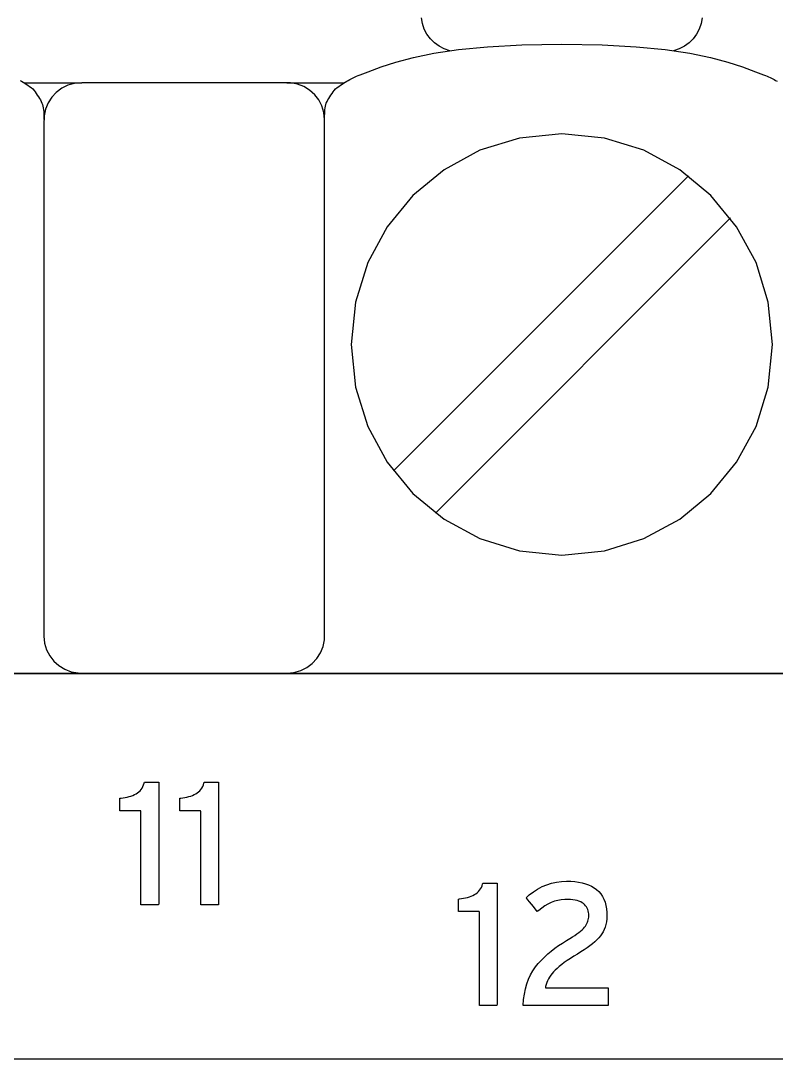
# Model space of a CAD drawing. Extents: x 1 to 47.7, y 0.2 to 35.
# Drawn here: x 29.741 to 30.341, y 10.665 to 11.489 of the extents above; entities that cross this region are included whole.
import ezdxf

# ---------------------------------------------------------------- set-up
doc = ezdxf.new("R2010")
doc.units = 0
doc.header["$MEASUREMENT"] = 0
for name, color, linetype in [('5_1___24__TARGET_LEDS___12', 7, 'CONTINUOUS'), ('6_1__EMPTY_IO_BOARD_POSITI', 7, 'CONTINUOUS'), ('6_2___8__INDEPENDENT_INPUT', 7, 'CONTINUOUS'), ('6_3___8__OPTOISO_INDEPENDE', 7, 'CONTINUOUS'), ('6_4___24__OPTOISO_INDEPEND', 7, 'CONTINUOUS'), ('6_5___8__INDEPENDENT_INPUT', 7, 'CONTINUOUS'), ('6_6___8__INDEPENDENT_INPUT', 7, 'CONTINUOUS'), ('6_7___8__OPTOISO_INDEPENDE', 7, 'CONTINUOUS'), ('6_8___8__OPTOISO_INDEPENDE', 7, 'CONTINUOUS'), ('8_0_____DWG', 7, 'CONTINUOUS')]:
    doc.layers.add(name, color=color, linetype=linetype)

msp = doc.modelspace()

# ---------------------------------------------------------------- linework, layer by layer
at = {"layer": '5_1___24__TARGET_LEDS___12'}
for points in [[(30.08194, 11.46545), (30.07751, 11.46695), (30.07342, 11.46907), (30.06973, 11.47175), (30.06652, 11.47495), (30.06384, 11.47859), (30.06175, 11.48262), (30.06032, 11.48699), (30.0596, 11.49163)], [(30.2823, 11.49161), (30.28157, 11.48695), (30.28012, 11.48257), (30.27801, 11.47853), (30.2753, 11.47488), (30.27205, 11.4717), (30.26833, 11.46902), (30.2642, 11.46692), (30.25972, 11.46545)], [(29.98253, 11.41079), (29.98253, 11.41229), (29.98256, 11.41385), (29.9826, 11.41546), (29.98269, 11.41706), (29.98281, 11.41862), (29.98298, 11.4201), (29.9832, 11.42147), (29.9835, 11.4227), (29.98392, 11.42384), (29.98451, 11.42508), (29.9852, 11.42634), (29.98596, 11.4276), (29.98677, 11.42887), (29.9876, 11.43014), (29.98844, 11.43141), (29.98927, 11.43267), (29.99007, 11.43392), (29.99129, 11.43508), (29.9926, 11.43614), (29.99388, 11.43713), (29.99514, 11.43806), (29.99639, 11.43893), (29.99762, 11.43974), (29.99885, 11.44049), (30.00008, 11.4412), (30.00132, 11.44187), (30.00248, 11.44248), (30.00358, 11.44305), (30.00463, 11.44357), (30.0057, 11.44408), (30.00681, 11.44459), (30.008, 11.44512), (30.00933, 11.44568), (30.01083, 11.4463), (30.01715, 11.44878), (30.02743, 11.45259), (30.03922, 11.45641), (30.05304, 11.46008), (30.06941, 11.46343), (30.08887, 11.46632), (30.11194, 11.46858), (30.13914, 11.47005), (30.17101, 11.47057), (30.20286, 11.47005), (30.23006, 11.46858), (30.25313, 11.46632), (30.27259, 11.46343), (30.28896, 11.46008), (30.30278, 11.45641), (30.31457, 11.45259), (30.32485, 11.44878), (30.33117, 11.4463), (30.33266, 11.44568), (30.33399, 11.44512), (30.33519, 11.44459), (30.3363, 11.44408), (30.33736, 11.44357), (30.33842, 11.44305), (30.33951, 11.44248), (30.34068, 11.44187), (30.34192, 11.4412)], [(29.74068, 11.44187), (29.74191, 11.4412), (29.74315, 11.44049), (29.74438, 11.43974), (29.74561, 11.43893), (29.74685, 11.43806), (29.74811, 11.43713), (29.74939, 11.43614), (29.7507, 11.43508), (29.75193, 11.43392), (29.75272, 11.43267), (29.75355, 11.43141), (29.75439, 11.43014), (29.75523, 11.42887), (29.75603, 11.4276), (29.75679, 11.42634), (29.75748, 11.42508), (29.75808, 11.42384), (29.7585, 11.4227), (29.75881, 11.42147), (29.75906, 11.4201), (29.75927, 11.41862), (29.75943, 11.41706), (29.75955, 11.41546), (29.75962, 11.41385), (29.75967, 11.41229), (29.75968, 11.41079)], [(29.74414, 11.44003), (29.78968, 11.44003)], [(29.95254, 11.44003), (29.99809, 11.44003)], [(30.03723, 11.13184), (30.2715, 11.36611)], [(30.07065, 11.09842), (30.30492, 11.33269)], [(28.9885, 10.9711), (29.2798, 10.9711), (29.57111, 10.9711), (29.85886, 10.9711), (30.00028, 10.9711), (30.13948, 10.9711), (30.276, 10.9711), (30.40941, 10.9711), (30.53925, 10.9711), (30.66509, 10.9711), (30.78646, 10.9711), (30.90295, 10.9711), (31.01408, 10.9711), (31.11943, 10.9711), (31.21854, 10.9711), (31.31096, 10.9711), (31.39627, 10.9711), (31.4361, 10.9711), (31.47399, 10.9711), (31.50988, 10.9711), (31.54371, 10.9711), (31.57542, 10.9711), (31.60496, 10.9711)]]:
    msp.add_lwpolyline(points, dxfattribs=at)
for points in [[(29.98253, 11.41079), (29.98199, 11.41635), (29.98043, 11.42156), (29.97796, 11.42631), (29.97468, 11.43052), (29.97068, 11.43408), (29.96608, 11.43689), (29.96096, 11.43886), (29.95543, 11.4399), (29.95091, 11.44003), (29.93911, 11.44003), (29.91856, 11.44003), (29.89244, 11.44003), (29.86393, 11.44003), (29.83622, 11.44003), (29.81249, 11.44003), (29.79591, 11.44003), (29.78968, 11.44003), (29.78398, 11.4395), (29.77865, 11.43799), (29.77377, 11.43558), (29.76945, 11.43238), (29.7658, 11.42849), (29.76291, 11.424), (29.76088, 11.419), (29.75982, 11.41361), (29.75968, 11.40669), (29.75968, 11.37697), (29.75968, 11.32519), (29.75968, 11.25939), (29.75968, 11.18757), (29.75968, 11.11776), (29.75968, 11.05797), (29.75968, 11.01622), (29.75968, 11.00052), (29.76022, 10.99496), (29.76178, 10.98975), (29.76425, 10.985), (29.76753, 10.98079), (29.77153, 10.97723), (29.77614, 10.97442), (29.78126, 10.97245), (29.78679, 10.97141), (29.79131, 10.97128), (29.80311, 10.97128), (29.82366, 10.97128), (29.84978, 10.97128), (29.87829, 10.97128), (29.906, 10.97128), (29.92973, 10.97128), (29.94631, 10.97128), (29.95254, 10.97128), (29.95824, 10.97181), (29.96357, 10.97332), (29.96845, 10.97573), (29.97276, 10.97893), (29.97642, 10.98282), (29.9793, 10.98731), (29.98133, 10.99231), (29.98239, 10.9977), (29.98253, 11.00461), (29.98253, 11.03434), (29.98253, 11.08611), (29.98253, 11.15192), (29.98253, 11.22373), (29.98253, 11.29354), (29.98253, 11.35333), (29.98253, 11.39509)], [(30.00365, 11.23208), (30.00705, 11.19839), (30.0168, 11.16703), (30.03223, 11.13865), (30.05267, 11.11392), (30.07745, 11.09353), (30.10589, 11.07813), (30.13732, 11.0684), (30.17107, 11.065), (30.20477, 11.0684), (30.23616, 11.07813), (30.26457, 11.09353), (30.28933, 11.11392), (30.30976, 11.13865), (30.32519, 11.16703), (30.33494, 11.19839), (30.33834, 11.23208), (30.33494, 11.26578), (30.32519, 11.2972), (30.30976, 11.32564), (30.28933, 11.35043), (30.26457, 11.37089), (30.23616, 11.38635), (30.20477, 11.39612), (30.17107, 11.39953), (30.13732, 11.39612), (30.10589, 11.38635), (30.07745, 11.37089), (30.05267, 11.35043), (30.03223, 11.32564), (30.0168, 11.2972), (30.00705, 11.26578)]]:
    msp.add_lwpolyline(points, close=True, dxfattribs=at)
at = {"layer": '6_1__EMPTY_IO_BOARD_POSITI'}
msp.add_lwpolyline([(31.59913, 10.97103), (31.55649, 10.97103), (31.50964, 10.97103), (31.45875, 10.97103), (31.40397, 10.97103), (31.34545, 10.97103), (31.28335, 10.97103), (31.21782, 10.97103), (31.149, 10.97103), (31.07706, 10.97103), (31.00215, 10.97103), (30.92441, 10.97103), (30.84401, 10.97103), (30.7611, 10.97103), (30.67582, 10.97103), (30.58834, 10.97103), (30.4988, 10.97103), (30.40736, 10.97103), (30.21939, 10.97103), (30.02564, 10.97103), (29.82735, 10.97103), (29.62573, 10.97103), (29.21743, 10.97103), (28.81052, 10.97103)], dxfattribs=at)
at = {"layer": '6_2___8__INDEPENDENT_INPUT'}
for points in [[(30.08194, 11.46545), (30.07751, 11.46695), (30.07342, 11.46907), (30.06973, 11.47175), (30.06652, 11.47495), (30.06384, 11.47859), (30.06175, 11.48262), (30.06032, 11.48699), (30.0596, 11.49163)], [(30.2823, 11.49161), (30.28157, 11.48695), (30.28012, 11.48257), (30.27801, 11.47853), (30.2753, 11.47488), (30.27205, 11.4717), (30.26833, 11.46902), (30.2642, 11.46692), (30.25972, 11.46545)], [(29.98253, 11.41079), (29.98253, 11.41229), (29.98256, 11.41385), (29.9826, 11.41546), (29.98269, 11.41706), (29.98281, 11.41862), (29.98298, 11.4201), (29.9832, 11.42147), (29.9835, 11.4227), (29.98392, 11.42384), (29.98451, 11.42508), (29.9852, 11.42634), (29.98596, 11.4276), (29.98677, 11.42887), (29.9876, 11.43014), (29.98844, 11.43141), (29.98927, 11.43267), (29.99007, 11.43392), (29.99129, 11.43508), (29.9926, 11.43614), (29.99388, 11.43713), (29.99514, 11.43806), (29.99639, 11.43893), (29.99762, 11.43974), (29.99885, 11.44049), (30.00008, 11.4412), (30.00132, 11.44187), (30.00248, 11.44248), (30.00358, 11.44305), (30.00463, 11.44357), (30.0057, 11.44408), (30.00681, 11.44459), (30.008, 11.44512), (30.00933, 11.44568), (30.01083, 11.4463), (30.01715, 11.44878), (30.02743, 11.45259), (30.03922, 11.45641), (30.05304, 11.46008), (30.06941, 11.46343), (30.08887, 11.46632), (30.11194, 11.46858), (30.13914, 11.47005), (30.17101, 11.47057), (30.20286, 11.47005), (30.23006, 11.46858), (30.25313, 11.46632), (30.27259, 11.46343), (30.28896, 11.46008), (30.30278, 11.45641), (30.31457, 11.45259), (30.32485, 11.44878), (30.33117, 11.4463), (30.33266, 11.44568), (30.33399, 11.44512), (30.33519, 11.44459), (30.3363, 11.44408), (30.33736, 11.44357), (30.33842, 11.44305), (30.33951, 11.44248), (30.34068, 11.44187), (30.34192, 11.4412)], [(29.74068, 11.44187), (29.74191, 11.4412), (29.74315, 11.44049), (29.74438, 11.43974), (29.74561, 11.43893), (29.74685, 11.43806), (29.74811, 11.43713), (29.74939, 11.43614), (29.7507, 11.43508), (29.75193, 11.43392), (29.75272, 11.43267), (29.75355, 11.43141), (29.75439, 11.43014), (29.75523, 11.42887), (29.75603, 11.4276), (29.75679, 11.42634), (29.75748, 11.42508), (29.75808, 11.42384), (29.7585, 11.4227), (29.75881, 11.42147), (29.75906, 11.4201), (29.75927, 11.41862), (29.75943, 11.41706), (29.75955, 11.41546), (29.75962, 11.41385), (29.75967, 11.41229), (29.75968, 11.41079)], [(29.74414, 11.44003), (29.78968, 11.44003)], [(29.95254, 11.44003), (29.99809, 11.44003)], [(30.03723, 11.13184), (30.2715, 11.36611)], [(30.07065, 11.09842), (30.30492, 11.33269)], [(28.9885, 10.9711), (29.2798, 10.9711), (29.57111, 10.9711), (29.85886, 10.9711), (30.00028, 10.9711), (30.13948, 10.9711), (30.276, 10.9711), (30.40941, 10.9711), (30.53925, 10.9711), (30.66509, 10.9711), (30.78646, 10.9711), (30.90295, 10.9711), (31.01408, 10.9711), (31.11943, 10.9711), (31.21854, 10.9711), (31.31096, 10.9711), (31.39627, 10.9711), (31.4361, 10.9711), (31.47399, 10.9711), (31.50988, 10.9711), (31.54371, 10.9711), (31.57542, 10.9711), (31.60496, 10.9711)]]:
    msp.add_lwpolyline(points, dxfattribs=at)
for points in [[(29.98253, 11.41079), (29.98199, 11.41635), (29.98043, 11.42156), (29.97796, 11.42631), (29.97468, 11.43052), (29.97068, 11.43408), (29.96608, 11.43689), (29.96096, 11.43886), (29.95543, 11.4399), (29.95091, 11.44003), (29.93911, 11.44003), (29.91856, 11.44003), (29.89244, 11.44003), (29.86393, 11.44003), (29.83622, 11.44003), (29.81249, 11.44003), (29.79591, 11.44003), (29.78968, 11.44003), (29.78398, 11.4395), (29.77865, 11.43799), (29.77377, 11.43558), (29.76945, 11.43238), (29.7658, 11.42849), (29.76291, 11.424), (29.76088, 11.419), (29.75982, 11.41361), (29.75968, 11.40669), (29.75968, 11.37697), (29.75968, 11.32519), (29.75968, 11.25939), (29.75968, 11.18757), (29.75968, 11.11776), (29.75968, 11.05797), (29.75968, 11.01622), (29.75968, 11.00052), (29.76022, 10.99496), (29.76178, 10.98975), (29.76425, 10.985), (29.76753, 10.98079), (29.77153, 10.97723), (29.77614, 10.97442), (29.78126, 10.97245), (29.78679, 10.97141), (29.79131, 10.97128), (29.80311, 10.97128), (29.82366, 10.97128), (29.84978, 10.97128), (29.87829, 10.97128), (29.906, 10.97128), (29.92973, 10.97128), (29.94631, 10.97128), (29.95254, 10.97128), (29.95824, 10.97181), (29.96357, 10.97332), (29.96845, 10.97573), (29.97276, 10.97893), (29.97642, 10.98282), (29.9793, 10.98731), (29.98133, 10.99231), (29.98239, 10.9977), (29.98253, 11.00461), (29.98253, 11.03434), (29.98253, 11.08611), (29.98253, 11.15192), (29.98253, 11.22373), (29.98253, 11.29354), (29.98253, 11.35333), (29.98253, 11.39509)], [(30.00365, 11.23208), (30.00705, 11.19839), (30.0168, 11.16703), (30.03223, 11.13865), (30.05267, 11.11392), (30.07745, 11.09353), (30.10589, 11.07813), (30.13732, 11.0684), (30.17107, 11.065), (30.20477, 11.0684), (30.23616, 11.07813), (30.26457, 11.09353), (30.28933, 11.11392), (30.30976, 11.13865), (30.32519, 11.16703), (30.33494, 11.19839), (30.33834, 11.23208), (30.33494, 11.26578), (30.32519, 11.2972), (30.30976, 11.32564), (30.28933, 11.35043), (30.26457, 11.37089), (30.23616, 11.38635), (30.20477, 11.39612), (30.17107, 11.39953), (30.13732, 11.39612), (30.10589, 11.38635), (30.07745, 11.37089), (30.05267, 11.35043), (30.03223, 11.32564), (30.0168, 11.2972), (30.00705, 11.26578)]]:
    msp.add_lwpolyline(points, close=True, dxfattribs=at)
at = {"layer": '6_3___8__OPTOISO_INDEPENDE'}
for points in [[(30.08194, 11.46545), (30.07751, 11.46695), (30.07342, 11.46907), (30.06973, 11.47175), (30.06652, 11.47495), (30.06384, 11.47859), (30.06175, 11.48262), (30.06032, 11.48699), (30.0596, 11.49163)], [(30.2823, 11.49161), (30.28157, 11.48695), (30.28012, 11.48257), (30.27801, 11.47853), (30.2753, 11.47488), (30.27205, 11.4717), (30.26833, 11.46902), (30.2642, 11.46692), (30.25972, 11.46545)], [(29.98253, 11.41079), (29.98253, 11.41229), (29.98256, 11.41385), (29.9826, 11.41546), (29.98269, 11.41706), (29.98281, 11.41862), (29.98298, 11.4201), (29.9832, 11.42147), (29.9835, 11.4227), (29.98392, 11.42384), (29.98451, 11.42508), (29.9852, 11.42634), (29.98596, 11.4276), (29.98677, 11.42887), (29.9876, 11.43014), (29.98844, 11.43141), (29.98927, 11.43267), (29.99007, 11.43392), (29.99129, 11.43508), (29.9926, 11.43614), (29.99388, 11.43713), (29.99514, 11.43806), (29.99639, 11.43893), (29.99762, 11.43974), (29.99885, 11.44049), (30.00008, 11.4412), (30.00132, 11.44187), (30.00248, 11.44248), (30.00358, 11.44305), (30.00463, 11.44357), (30.0057, 11.44408), (30.00681, 11.44459), (30.008, 11.44512), (30.00933, 11.44568), (30.01083, 11.4463), (30.01715, 11.44878), (30.02743, 11.45259), (30.03922, 11.45641), (30.05304, 11.46008), (30.06941, 11.46343), (30.08887, 11.46632), (30.11194, 11.46858), (30.13914, 11.47005), (30.17101, 11.47057), (30.20286, 11.47005), (30.23006, 11.46858), (30.25313, 11.46632), (30.27259, 11.46343), (30.28896, 11.46008), (30.30278, 11.45641), (30.31457, 11.45259), (30.32485, 11.44878), (30.33117, 11.4463), (30.33266, 11.44568), (30.33399, 11.44512), (30.33519, 11.44459), (30.3363, 11.44408), (30.33736, 11.44357), (30.33842, 11.44305), (30.33951, 11.44248), (30.34068, 11.44187), (30.34192, 11.4412)], [(29.74068, 11.44187), (29.74191, 11.4412), (29.74315, 11.44049), (29.74438, 11.43974), (29.74561, 11.43893), (29.74685, 11.43806), (29.74811, 11.43713), (29.74939, 11.43614), (29.7507, 11.43508), (29.75193, 11.43392), (29.75272, 11.43267), (29.75355, 11.43141), (29.75439, 11.43014), (29.75523, 11.42887), (29.75603, 11.4276), (29.75679, 11.42634), (29.75748, 11.42508), (29.75808, 11.42384), (29.7585, 11.4227), (29.75881, 11.42147), (29.75906, 11.4201), (29.75927, 11.41862), (29.75943, 11.41706), (29.75955, 11.41546), (29.75962, 11.41385), (29.75967, 11.41229), (29.75968, 11.41079)], [(29.74414, 11.44003), (29.78968, 11.44003)], [(29.95254, 11.44003), (29.99809, 11.44003)], [(30.03723, 11.13184), (30.2715, 11.36611)], [(30.07065, 11.09842), (30.30492, 11.33269)], [(28.9885, 10.9711), (29.2798, 10.9711), (29.57111, 10.9711), (29.85886, 10.9711), (30.00028, 10.9711), (30.13948, 10.9711), (30.276, 10.9711), (30.40941, 10.9711), (30.53925, 10.9711), (30.66509, 10.9711), (30.78646, 10.9711), (30.90295, 10.9711), (31.01408, 10.9711), (31.11943, 10.9711), (31.21854, 10.9711), (31.31096, 10.9711), (31.39627, 10.9711), (31.4361, 10.9711), (31.47399, 10.9711), (31.50988, 10.9711), (31.54371, 10.9711), (31.57542, 10.9711), (31.60496, 10.9711)]]:
    msp.add_lwpolyline(points, dxfattribs=at)
for points in [[(29.98253, 11.41079), (29.98199, 11.41635), (29.98043, 11.42156), (29.97796, 11.42631), (29.97468, 11.43052), (29.97068, 11.43408), (29.96608, 11.43689), (29.96096, 11.43886), (29.95543, 11.4399), (29.95091, 11.44003), (29.93911, 11.44003), (29.91856, 11.44003), (29.89244, 11.44003), (29.86393, 11.44003), (29.83622, 11.44003), (29.81249, 11.44003), (29.79591, 11.44003), (29.78968, 11.44003), (29.78398, 11.4395), (29.77865, 11.43799), (29.77377, 11.43558), (29.76945, 11.43238), (29.7658, 11.42849), (29.76291, 11.424), (29.76088, 11.419), (29.75982, 11.41361), (29.75968, 11.40669), (29.75968, 11.37697), (29.75968, 11.32519), (29.75968, 11.25939), (29.75968, 11.18757), (29.75968, 11.11776), (29.75968, 11.05797), (29.75968, 11.01622), (29.75968, 11.00052), (29.76022, 10.99496), (29.76178, 10.98975), (29.76425, 10.985), (29.76753, 10.98079), (29.77153, 10.97723), (29.77614, 10.97442), (29.78126, 10.97245), (29.78679, 10.97141), (29.79131, 10.97128), (29.80311, 10.97128), (29.82366, 10.97128), (29.84978, 10.97128), (29.87829, 10.97128), (29.906, 10.97128), (29.92973, 10.97128), (29.94631, 10.97128), (29.95254, 10.97128), (29.95824, 10.97181), (29.96357, 10.97332), (29.96845, 10.97573), (29.97276, 10.97893), (29.97642, 10.98282), (29.9793, 10.98731), (29.98133, 10.99231), (29.98239, 10.9977), (29.98253, 11.00461), (29.98253, 11.03434), (29.98253, 11.08611), (29.98253, 11.15192), (29.98253, 11.22373), (29.98253, 11.29354), (29.98253, 11.35333), (29.98253, 11.39509)], [(30.00365, 11.23208), (30.00705, 11.19839), (30.0168, 11.16703), (30.03223, 11.13865), (30.05267, 11.11392), (30.07745, 11.09353), (30.10589, 11.07813), (30.13732, 11.0684), (30.17107, 11.065), (30.20477, 11.0684), (30.23616, 11.07813), (30.26457, 11.09353), (30.28933, 11.11392), (30.30976, 11.13865), (30.32519, 11.16703), (30.33494, 11.19839), (30.33834, 11.23208), (30.33494, 11.26578), (30.32519, 11.2972), (30.30976, 11.32564), (30.28933, 11.35043), (30.26457, 11.37089), (30.23616, 11.38635), (30.20477, 11.39612), (30.17107, 11.39953), (30.13732, 11.39612), (30.10589, 11.38635), (30.07745, 11.37089), (30.05267, 11.35043), (30.03223, 11.32564), (30.0168, 11.2972), (30.00705, 11.26578)]]:
    msp.add_lwpolyline(points, close=True, dxfattribs=at)
at = {"layer": '6_4___24__OPTOISO_INDEPEND'}
for points in [[(30.08194, 11.46545), (30.07751, 11.46695), (30.07342, 11.46907), (30.06973, 11.47175), (30.06652, 11.47495), (30.06384, 11.47859), (30.06175, 11.48262), (30.06032, 11.48699), (30.0596, 11.49163)], [(30.2823, 11.49161), (30.28157, 11.48695), (30.28012, 11.48257), (30.27801, 11.47853), (30.2753, 11.47488), (30.27205, 11.4717), (30.26833, 11.46902), (30.2642, 11.46692), (30.25972, 11.46545)], [(29.98253, 11.41079), (29.98253, 11.41229), (29.98256, 11.41385), (29.9826, 11.41546), (29.98269, 11.41706), (29.98281, 11.41862), (29.98298, 11.4201), (29.9832, 11.42147), (29.9835, 11.4227), (29.98392, 11.42384), (29.98451, 11.42508), (29.9852, 11.42634), (29.98596, 11.4276), (29.98677, 11.42887), (29.9876, 11.43014), (29.98844, 11.43141), (29.98927, 11.43267), (29.99007, 11.43392), (29.99129, 11.43508), (29.9926, 11.43614), (29.99388, 11.43713), (29.99514, 11.43806), (29.99639, 11.43893), (29.99762, 11.43974), (29.99885, 11.44049), (30.00008, 11.4412), (30.00132, 11.44187), (30.00248, 11.44248), (30.00358, 11.44305), (30.00463, 11.44357), (30.0057, 11.44408), (30.00681, 11.44459), (30.008, 11.44512), (30.00933, 11.44568), (30.01083, 11.4463), (30.01715, 11.44878), (30.02743, 11.45259), (30.03922, 11.45641), (30.05304, 11.46008), (30.06941, 11.46343), (30.08887, 11.46632), (30.11194, 11.46858), (30.13914, 11.47005), (30.17101, 11.47057), (30.20286, 11.47005), (30.23006, 11.46858), (30.25313, 11.46632), (30.27259, 11.46343), (30.28896, 11.46008), (30.30278, 11.45641), (30.31457, 11.45259), (30.32485, 11.44878), (30.33117, 11.4463), (30.33266, 11.44568), (30.33399, 11.44512), (30.33519, 11.44459), (30.3363, 11.44408), (30.33736, 11.44357), (30.33842, 11.44305), (30.33951, 11.44248), (30.34068, 11.44187), (30.34192, 11.4412)], [(29.74068, 11.44187), (29.74191, 11.4412), (29.74315, 11.44049), (29.74438, 11.43974), (29.74561, 11.43893), (29.74685, 11.43806), (29.74811, 11.43713), (29.74939, 11.43614), (29.7507, 11.43508), (29.75193, 11.43392), (29.75272, 11.43267), (29.75355, 11.43141), (29.75439, 11.43014), (29.75523, 11.42887), (29.75603, 11.4276), (29.75679, 11.42634), (29.75748, 11.42508), (29.75808, 11.42384), (29.7585, 11.4227), (29.75881, 11.42147), (29.75906, 11.4201), (29.75927, 11.41862), (29.75943, 11.41706), (29.75955, 11.41546), (29.75962, 11.41385), (29.75967, 11.41229), (29.75968, 11.41079)], [(29.74414, 11.44003), (29.78968, 11.44003)], [(29.95254, 11.44003), (29.99809, 11.44003)], [(30.03723, 11.13184), (30.2715, 11.36611)], [(30.07065, 11.09842), (30.30492, 11.33269)], [(28.9885, 10.9711), (29.2798, 10.9711), (29.57111, 10.9711), (29.85886, 10.9711), (30.00028, 10.9711), (30.13948, 10.9711), (30.276, 10.9711), (30.40941, 10.9711), (30.53925, 10.9711), (30.66509, 10.9711), (30.78646, 10.9711), (30.90295, 10.9711), (31.01408, 10.9711), (31.11943, 10.9711), (31.21854, 10.9711), (31.31096, 10.9711), (31.39627, 10.9711), (31.4361, 10.9711), (31.47399, 10.9711), (31.50988, 10.9711), (31.54371, 10.9711), (31.57542, 10.9711), (31.60496, 10.9711)]]:
    msp.add_lwpolyline(points, dxfattribs=at)
for points in [[(29.98253, 11.41079), (29.98199, 11.41635), (29.98043, 11.42156), (29.97796, 11.42631), (29.97468, 11.43052), (29.97068, 11.43408), (29.96608, 11.43689), (29.96096, 11.43886), (29.95543, 11.4399), (29.95091, 11.44003), (29.93911, 11.44003), (29.91856, 11.44003), (29.89244, 11.44003), (29.86393, 11.44003), (29.83622, 11.44003), (29.81249, 11.44003), (29.79591, 11.44003), (29.78968, 11.44003), (29.78398, 11.4395), (29.77865, 11.43799), (29.77377, 11.43558), (29.76945, 11.43238), (29.7658, 11.42849), (29.76291, 11.424), (29.76088, 11.419), (29.75982, 11.41361), (29.75968, 11.40669), (29.75968, 11.37697), (29.75968, 11.32519), (29.75968, 11.25939), (29.75968, 11.18757), (29.75968, 11.11776), (29.75968, 11.05797), (29.75968, 11.01622), (29.75968, 11.00052), (29.76022, 10.99496), (29.76178, 10.98975), (29.76425, 10.985), (29.76753, 10.98079), (29.77153, 10.97723), (29.77614, 10.97442), (29.78126, 10.97245), (29.78679, 10.97141), (29.79131, 10.97128), (29.80311, 10.97128), (29.82366, 10.97128), (29.84978, 10.97128), (29.87829, 10.97128), (29.906, 10.97128), (29.92973, 10.97128), (29.94631, 10.97128), (29.95254, 10.97128), (29.95824, 10.97181), (29.96357, 10.97332), (29.96845, 10.97573), (29.97276, 10.97893), (29.97642, 10.98282), (29.9793, 10.98731), (29.98133, 10.99231), (29.98239, 10.9977), (29.98253, 11.00461), (29.98253, 11.03434), (29.98253, 11.08611), (29.98253, 11.15192), (29.98253, 11.22373), (29.98253, 11.29354), (29.98253, 11.35333), (29.98253, 11.39509)], [(30.00365, 11.23208), (30.00705, 11.19839), (30.0168, 11.16703), (30.03223, 11.13865), (30.05267, 11.11392), (30.07745, 11.09353), (30.10589, 11.07813), (30.13732, 11.0684), (30.17107, 11.065), (30.20477, 11.0684), (30.23616, 11.07813), (30.26457, 11.09353), (30.28933, 11.11392), (30.30976, 11.13865), (30.32519, 11.16703), (30.33494, 11.19839), (30.33834, 11.23208), (30.33494, 11.26578), (30.32519, 11.2972), (30.30976, 11.32564), (30.28933, 11.35043), (30.26457, 11.37089), (30.23616, 11.38635), (30.20477, 11.39612), (30.17107, 11.39953), (30.13732, 11.39612), (30.10589, 11.38635), (30.07745, 11.37089), (30.05267, 11.35043), (30.03223, 11.32564), (30.0168, 11.2972), (30.00705, 11.26578)]]:
    msp.add_lwpolyline(points, close=True, dxfattribs=at)
at = {"layer": '6_5___8__INDEPENDENT_INPUT'}
for points in [[(30.08194, 11.46545), (30.07751, 11.46695), (30.07342, 11.46907), (30.06973, 11.47175), (30.06652, 11.47495), (30.06384, 11.47859), (30.06175, 11.48262), (30.06032, 11.48699), (30.0596, 11.49163)], [(30.2823, 11.49161), (30.28157, 11.48695), (30.28012, 11.48257), (30.27801, 11.47853), (30.2753, 11.47488), (30.27205, 11.4717), (30.26833, 11.46902), (30.2642, 11.46692), (30.25972, 11.46545)], [(29.98253, 11.41079), (29.98253, 11.41229), (29.98256, 11.41385), (29.9826, 11.41546), (29.98269, 11.41706), (29.98281, 11.41862), (29.98298, 11.4201), (29.9832, 11.42147), (29.9835, 11.4227), (29.98392, 11.42384), (29.98451, 11.42508), (29.9852, 11.42634), (29.98596, 11.4276), (29.98677, 11.42887), (29.9876, 11.43014), (29.98844, 11.43141), (29.98927, 11.43267), (29.99007, 11.43392), (29.99129, 11.43508), (29.9926, 11.43614), (29.99388, 11.43713), (29.99514, 11.43806), (29.99639, 11.43893), (29.99762, 11.43974), (29.99885, 11.44049), (30.00008, 11.4412), (30.00132, 11.44187), (30.00248, 11.44248), (30.00358, 11.44305), (30.00463, 11.44357), (30.0057, 11.44408), (30.00681, 11.44459), (30.008, 11.44512), (30.00933, 11.44568), (30.01083, 11.4463), (30.01715, 11.44878), (30.02743, 11.45259), (30.03922, 11.45641), (30.05304, 11.46008), (30.06941, 11.46343), (30.08887, 11.46632), (30.11194, 11.46858), (30.13914, 11.47005), (30.17101, 11.47057), (30.20286, 11.47005), (30.23006, 11.46858), (30.25313, 11.46632), (30.27259, 11.46343), (30.28896, 11.46008), (30.30278, 11.45641), (30.31457, 11.45259), (30.32485, 11.44878), (30.33117, 11.4463), (30.33266, 11.44568), (30.33399, 11.44512), (30.33519, 11.44459), (30.3363, 11.44408), (30.33736, 11.44357), (30.33842, 11.44305), (30.33951, 11.44248), (30.34068, 11.44187), (30.34192, 11.4412)], [(29.74068, 11.44187), (29.74191, 11.4412), (29.74315, 11.44049), (29.74438, 11.43974), (29.74561, 11.43893), (29.74685, 11.43806), (29.74811, 11.43713), (29.74939, 11.43614), (29.7507, 11.43508), (29.75193, 11.43392), (29.75272, 11.43267), (29.75355, 11.43141), (29.75439, 11.43014), (29.75523, 11.42887), (29.75603, 11.4276), (29.75679, 11.42634), (29.75748, 11.42508), (29.75808, 11.42384), (29.7585, 11.4227), (29.75881, 11.42147), (29.75906, 11.4201), (29.75927, 11.41862), (29.75943, 11.41706), (29.75955, 11.41546), (29.75962, 11.41385), (29.75967, 11.41229), (29.75968, 11.41079)], [(29.74414, 11.44003), (29.78968, 11.44003)], [(29.95254, 11.44003), (29.99809, 11.44003)], [(30.03723, 11.13184), (30.2715, 11.36611)], [(30.07065, 11.09842), (30.30492, 11.33269)], [(28.9885, 10.9711), (29.2798, 10.9711), (29.57111, 10.9711), (29.85886, 10.9711), (30.00028, 10.9711), (30.13948, 10.9711), (30.276, 10.9711), (30.40941, 10.9711), (30.53925, 10.9711), (30.66509, 10.9711), (30.78646, 10.9711), (30.90295, 10.9711), (31.01408, 10.9711), (31.11943, 10.9711), (31.21854, 10.9711), (31.31096, 10.9711), (31.39627, 10.9711), (31.4361, 10.9711), (31.47399, 10.9711), (31.50988, 10.9711), (31.54371, 10.9711), (31.57542, 10.9711), (31.60496, 10.9711)]]:
    msp.add_lwpolyline(points, dxfattribs=at)
for points in [[(29.98253, 11.41079), (29.98199, 11.41635), (29.98043, 11.42156), (29.97796, 11.42631), (29.97468, 11.43052), (29.97068, 11.43408), (29.96608, 11.43689), (29.96096, 11.43886), (29.95543, 11.4399), (29.95091, 11.44003), (29.93911, 11.44003), (29.91856, 11.44003), (29.89244, 11.44003), (29.86393, 11.44003), (29.83622, 11.44003), (29.81249, 11.44003), (29.79591, 11.44003), (29.78968, 11.44003), (29.78398, 11.4395), (29.77865, 11.43799), (29.77377, 11.43558), (29.76945, 11.43238), (29.7658, 11.42849), (29.76291, 11.424), (29.76088, 11.419), (29.75982, 11.41361), (29.75968, 11.40669), (29.75968, 11.37697), (29.75968, 11.32519), (29.75968, 11.25939), (29.75968, 11.18757), (29.75968, 11.11776), (29.75968, 11.05797), (29.75968, 11.01622), (29.75968, 11.00052), (29.76022, 10.99496), (29.76178, 10.98975), (29.76425, 10.985), (29.76753, 10.98079), (29.77153, 10.97723), (29.77614, 10.97442), (29.78126, 10.97245), (29.78679, 10.97141), (29.79131, 10.97128), (29.80311, 10.97128), (29.82366, 10.97128), (29.84978, 10.97128), (29.87829, 10.97128), (29.906, 10.97128), (29.92973, 10.97128), (29.94631, 10.97128), (29.95254, 10.97128), (29.95824, 10.97181), (29.96357, 10.97332), (29.96845, 10.97573), (29.97276, 10.97893), (29.97642, 10.98282), (29.9793, 10.98731), (29.98133, 10.99231), (29.98239, 10.9977), (29.98253, 11.00461), (29.98253, 11.03434), (29.98253, 11.08611), (29.98253, 11.15192), (29.98253, 11.22373), (29.98253, 11.29354), (29.98253, 11.35333), (29.98253, 11.39509)], [(30.00365, 11.23208), (30.00705, 11.19839), (30.0168, 11.16703), (30.03223, 11.13865), (30.05267, 11.11392), (30.07745, 11.09353), (30.10589, 11.07813), (30.13732, 11.0684), (30.17107, 11.065), (30.20477, 11.0684), (30.23616, 11.07813), (30.26457, 11.09353), (30.28933, 11.11392), (30.30976, 11.13865), (30.32519, 11.16703), (30.33494, 11.19839), (30.33834, 11.23208), (30.33494, 11.26578), (30.32519, 11.2972), (30.30976, 11.32564), (30.28933, 11.35043), (30.26457, 11.37089), (30.23616, 11.38635), (30.20477, 11.39612), (30.17107, 11.39953), (30.13732, 11.39612), (30.10589, 11.38635), (30.07745, 11.37089), (30.05267, 11.35043), (30.03223, 11.32564), (30.0168, 11.2972), (30.00705, 11.26578)]]:
    msp.add_lwpolyline(points, close=True, dxfattribs=at)
at = {"layer": '6_6___8__INDEPENDENT_INPUT'}
for points in [[(30.08194, 11.46545), (30.07751, 11.46695), (30.07342, 11.46907), (30.06973, 11.47175), (30.06652, 11.47495), (30.06384, 11.47859), (30.06175, 11.48262), (30.06032, 11.48699), (30.0596, 11.49163)], [(30.2823, 11.49161), (30.28157, 11.48695), (30.28012, 11.48257), (30.27801, 11.47853), (30.2753, 11.47488), (30.27205, 11.4717), (30.26833, 11.46902), (30.2642, 11.46692), (30.25972, 11.46545)], [(29.98253, 11.41079), (29.98253, 11.41229), (29.98256, 11.41385), (29.9826, 11.41546), (29.98269, 11.41706), (29.98281, 11.41862), (29.98298, 11.4201), (29.9832, 11.42147), (29.9835, 11.4227), (29.98392, 11.42384), (29.98451, 11.42508), (29.9852, 11.42634), (29.98596, 11.4276), (29.98677, 11.42887), (29.9876, 11.43014), (29.98844, 11.43141), (29.98927, 11.43267), (29.99007, 11.43392), (29.99129, 11.43508), (29.9926, 11.43614), (29.99388, 11.43713), (29.99514, 11.43806), (29.99639, 11.43893), (29.99762, 11.43974), (29.99885, 11.44049), (30.00008, 11.4412), (30.00132, 11.44187), (30.00248, 11.44248), (30.00358, 11.44305), (30.00463, 11.44357), (30.0057, 11.44408), (30.00681, 11.44459), (30.008, 11.44512), (30.00933, 11.44568), (30.01083, 11.4463), (30.01715, 11.44878), (30.02743, 11.45259), (30.03922, 11.45641), (30.05304, 11.46008), (30.06941, 11.46343), (30.08887, 11.46632), (30.11194, 11.46858), (30.13914, 11.47005), (30.17101, 11.47057), (30.20286, 11.47005), (30.23006, 11.46858), (30.25313, 11.46632), (30.27259, 11.46343), (30.28896, 11.46008), (30.30278, 11.45641), (30.31457, 11.45259), (30.32485, 11.44878), (30.33117, 11.4463), (30.33266, 11.44568), (30.33399, 11.44512), (30.33519, 11.44459), (30.3363, 11.44408), (30.33736, 11.44357), (30.33842, 11.44305), (30.33951, 11.44248), (30.34068, 11.44187), (30.34192, 11.4412)], [(29.74068, 11.44187), (29.74191, 11.4412), (29.74315, 11.44049), (29.74438, 11.43974), (29.74561, 11.43893), (29.74685, 11.43806), (29.74811, 11.43713), (29.74939, 11.43614), (29.7507, 11.43508), (29.75193, 11.43392), (29.75272, 11.43267), (29.75355, 11.43141), (29.75439, 11.43014), (29.75523, 11.42887), (29.75603, 11.4276), (29.75679, 11.42634), (29.75748, 11.42508), (29.75808, 11.42384), (29.7585, 11.4227), (29.75881, 11.42147), (29.75906, 11.4201), (29.75927, 11.41862), (29.75943, 11.41706), (29.75955, 11.41546), (29.75962, 11.41385), (29.75967, 11.41229), (29.75968, 11.41079)], [(29.74414, 11.44003), (29.78968, 11.44003)], [(29.95254, 11.44003), (29.99809, 11.44003)], [(30.03723, 11.13184), (30.2715, 11.36611)], [(30.07065, 11.09842), (30.30492, 11.33269)], [(28.9885, 10.9711), (29.2798, 10.9711), (29.57111, 10.9711), (29.85886, 10.9711), (30.00028, 10.9711), (30.13948, 10.9711), (30.276, 10.9711), (30.40941, 10.9711), (30.53925, 10.9711), (30.66509, 10.9711), (30.78646, 10.9711), (30.90295, 10.9711), (31.01408, 10.9711), (31.11943, 10.9711), (31.21854, 10.9711), (31.31096, 10.9711), (31.39627, 10.9711), (31.4361, 10.9711), (31.47399, 10.9711), (31.50988, 10.9711), (31.54371, 10.9711), (31.57542, 10.9711), (31.60496, 10.9711)]]:
    msp.add_lwpolyline(points, dxfattribs=at)
for points in [[(29.98253, 11.41079), (29.98199, 11.41635), (29.98043, 11.42156), (29.97796, 11.42631), (29.97468, 11.43052), (29.97068, 11.43408), (29.96608, 11.43689), (29.96096, 11.43886), (29.95543, 11.4399), (29.95091, 11.44003), (29.93911, 11.44003), (29.91856, 11.44003), (29.89244, 11.44003), (29.86393, 11.44003), (29.83622, 11.44003), (29.81249, 11.44003), (29.79591, 11.44003), (29.78968, 11.44003), (29.78398, 11.4395), (29.77865, 11.43799), (29.77377, 11.43558), (29.76945, 11.43238), (29.7658, 11.42849), (29.76291, 11.424), (29.76088, 11.419), (29.75982, 11.41361), (29.75968, 11.40669), (29.75968, 11.37697), (29.75968, 11.32519), (29.75968, 11.25939), (29.75968, 11.18757), (29.75968, 11.11776), (29.75968, 11.05797), (29.75968, 11.01622), (29.75968, 11.00052), (29.76022, 10.99496), (29.76178, 10.98975), (29.76425, 10.985), (29.76753, 10.98079), (29.77153, 10.97723), (29.77614, 10.97442), (29.78126, 10.97245), (29.78679, 10.97141), (29.79131, 10.97128), (29.80311, 10.97128), (29.82366, 10.97128), (29.84978, 10.97128), (29.87829, 10.97128), (29.906, 10.97128), (29.92973, 10.97128), (29.94631, 10.97128), (29.95254, 10.97128), (29.95824, 10.97181), (29.96357, 10.97332), (29.96845, 10.97573), (29.97276, 10.97893), (29.97642, 10.98282), (29.9793, 10.98731), (29.98133, 10.99231), (29.98239, 10.9977), (29.98253, 11.00461), (29.98253, 11.03434), (29.98253, 11.08611), (29.98253, 11.15192), (29.98253, 11.22373), (29.98253, 11.29354), (29.98253, 11.35333), (29.98253, 11.39509)], [(30.00365, 11.23208), (30.00705, 11.19839), (30.0168, 11.16703), (30.03223, 11.13865), (30.05267, 11.11392), (30.07745, 11.09353), (30.10589, 11.07813), (30.13732, 11.0684), (30.17107, 11.065), (30.20477, 11.0684), (30.23616, 11.07813), (30.26457, 11.09353), (30.28933, 11.11392), (30.30976, 11.13865), (30.32519, 11.16703), (30.33494, 11.19839), (30.33834, 11.23208), (30.33494, 11.26578), (30.32519, 11.2972), (30.30976, 11.32564), (30.28933, 11.35043), (30.26457, 11.37089), (30.23616, 11.38635), (30.20477, 11.39612), (30.17107, 11.39953), (30.13732, 11.39612), (30.10589, 11.38635), (30.07745, 11.37089), (30.05267, 11.35043), (30.03223, 11.32564), (30.0168, 11.2972), (30.00705, 11.26578)]]:
    msp.add_lwpolyline(points, close=True, dxfattribs=at)
at = {"layer": '6_7___8__OPTOISO_INDEPENDE'}
for points in [[(30.08194, 11.46545), (30.07751, 11.46695), (30.07342, 11.46907), (30.06973, 11.47175), (30.06652, 11.47495), (30.06384, 11.47859), (30.06175, 11.48262), (30.06032, 11.48699), (30.0596, 11.49163)], [(30.2823, 11.49161), (30.28157, 11.48695), (30.28012, 11.48257), (30.27801, 11.47853), (30.2753, 11.47488), (30.27205, 11.4717), (30.26833, 11.46902), (30.2642, 11.46692), (30.25972, 11.46545)], [(29.98253, 11.41079), (29.98253, 11.41229), (29.98256, 11.41385), (29.9826, 11.41546), (29.98269, 11.41706), (29.98281, 11.41862), (29.98298, 11.4201), (29.9832, 11.42147), (29.9835, 11.4227), (29.98392, 11.42384), (29.98451, 11.42508), (29.9852, 11.42634), (29.98596, 11.4276), (29.98677, 11.42887), (29.9876, 11.43014), (29.98844, 11.43141), (29.98927, 11.43267), (29.99007, 11.43392), (29.99129, 11.43508), (29.9926, 11.43614), (29.99388, 11.43713), (29.99514, 11.43806), (29.99639, 11.43893), (29.99762, 11.43974), (29.99885, 11.44049), (30.00008, 11.4412), (30.00132, 11.44187), (30.00248, 11.44248), (30.00358, 11.44305), (30.00463, 11.44357), (30.0057, 11.44408), (30.00681, 11.44459), (30.008, 11.44512), (30.00933, 11.44568), (30.01083, 11.4463), (30.01715, 11.44878), (30.02743, 11.45259), (30.03922, 11.45641), (30.05304, 11.46008), (30.06941, 11.46343), (30.08887, 11.46632), (30.11194, 11.46858), (30.13914, 11.47005), (30.17101, 11.47057), (30.20286, 11.47005), (30.23006, 11.46858), (30.25313, 11.46632), (30.27259, 11.46343), (30.28896, 11.46008), (30.30278, 11.45641), (30.31457, 11.45259), (30.32485, 11.44878), (30.33117, 11.4463), (30.33266, 11.44568), (30.33399, 11.44512), (30.33519, 11.44459), (30.3363, 11.44408), (30.33736, 11.44357), (30.33842, 11.44305), (30.33951, 11.44248), (30.34068, 11.44187), (30.34192, 11.4412)], [(29.74068, 11.44187), (29.74191, 11.4412), (29.74315, 11.44049), (29.74438, 11.43974), (29.74561, 11.43893), (29.74685, 11.43806), (29.74811, 11.43713), (29.74939, 11.43614), (29.7507, 11.43508), (29.75193, 11.43392), (29.75272, 11.43267), (29.75355, 11.43141), (29.75439, 11.43014), (29.75523, 11.42887), (29.75603, 11.4276), (29.75679, 11.42634), (29.75748, 11.42508), (29.75808, 11.42384), (29.7585, 11.4227), (29.75881, 11.42147), (29.75906, 11.4201), (29.75927, 11.41862), (29.75943, 11.41706), (29.75955, 11.41546), (29.75962, 11.41385), (29.75967, 11.41229), (29.75968, 11.41079)], [(29.74414, 11.44003), (29.78968, 11.44003)], [(29.95254, 11.44003), (29.99809, 11.44003)], [(30.03723, 11.13184), (30.2715, 11.36611)], [(30.07065, 11.09842), (30.30492, 11.33269)], [(28.9885, 10.9711), (29.2798, 10.9711), (29.57111, 10.9711), (29.85886, 10.9711), (30.00028, 10.9711), (30.13948, 10.9711), (30.276, 10.9711), (30.40941, 10.9711), (30.53925, 10.9711), (30.66509, 10.9711), (30.78646, 10.9711), (30.90295, 10.9711), (31.01408, 10.9711), (31.11943, 10.9711), (31.21854, 10.9711), (31.31096, 10.9711), (31.39627, 10.9711), (31.4361, 10.9711), (31.47399, 10.9711), (31.50988, 10.9711), (31.54371, 10.9711), (31.57542, 10.9711), (31.60496, 10.9711)]]:
    msp.add_lwpolyline(points, dxfattribs=at)
for points in [[(29.98253, 11.41079), (29.98199, 11.41635), (29.98043, 11.42156), (29.97796, 11.42631), (29.97468, 11.43052), (29.97068, 11.43408), (29.96608, 11.43689), (29.96096, 11.43886), (29.95543, 11.4399), (29.95091, 11.44003), (29.93911, 11.44003), (29.91856, 11.44003), (29.89244, 11.44003), (29.86393, 11.44003), (29.83622, 11.44003), (29.81249, 11.44003), (29.79591, 11.44003), (29.78968, 11.44003), (29.78398, 11.4395), (29.77865, 11.43799), (29.77377, 11.43558), (29.76945, 11.43238), (29.7658, 11.42849), (29.76291, 11.424), (29.76088, 11.419), (29.75982, 11.41361), (29.75968, 11.40669), (29.75968, 11.37697), (29.75968, 11.32519), (29.75968, 11.25939), (29.75968, 11.18757), (29.75968, 11.11776), (29.75968, 11.05797), (29.75968, 11.01622), (29.75968, 11.00052), (29.76022, 10.99496), (29.76178, 10.98975), (29.76425, 10.985), (29.76753, 10.98079), (29.77153, 10.97723), (29.77614, 10.97442), (29.78126, 10.97245), (29.78679, 10.97141), (29.79131, 10.97128), (29.80311, 10.97128), (29.82366, 10.97128), (29.84978, 10.97128), (29.87829, 10.97128), (29.906, 10.97128), (29.92973, 10.97128), (29.94631, 10.97128), (29.95254, 10.97128), (29.95824, 10.97181), (29.96357, 10.97332), (29.96845, 10.97573), (29.97276, 10.97893), (29.97642, 10.98282), (29.9793, 10.98731), (29.98133, 10.99231), (29.98239, 10.9977), (29.98253, 11.00461), (29.98253, 11.03434), (29.98253, 11.08611), (29.98253, 11.15192), (29.98253, 11.22373), (29.98253, 11.29354), (29.98253, 11.35333), (29.98253, 11.39509)], [(30.00365, 11.23208), (30.00705, 11.19839), (30.0168, 11.16703), (30.03223, 11.13865), (30.05267, 11.11392), (30.07745, 11.09353), (30.10589, 11.07813), (30.13732, 11.0684), (30.17107, 11.065), (30.20477, 11.0684), (30.23616, 11.07813), (30.26457, 11.09353), (30.28933, 11.11392), (30.30976, 11.13865), (30.32519, 11.16703), (30.33494, 11.19839), (30.33834, 11.23208), (30.33494, 11.26578), (30.32519, 11.2972), (30.30976, 11.32564), (30.28933, 11.35043), (30.26457, 11.37089), (30.23616, 11.38635), (30.20477, 11.39612), (30.17107, 11.39953), (30.13732, 11.39612), (30.10589, 11.38635), (30.07745, 11.37089), (30.05267, 11.35043), (30.03223, 11.32564), (30.0168, 11.2972), (30.00705, 11.26578)]]:
    msp.add_lwpolyline(points, close=True, dxfattribs=at)
at = {"layer": '6_8___8__OPTOISO_INDEPENDE'}
for points in [[(30.08194, 11.46545), (30.07751, 11.46695), (30.07342, 11.46907), (30.06973, 11.47175), (30.06652, 11.47495), (30.06384, 11.47859), (30.06175, 11.48262), (30.06032, 11.48699), (30.0596, 11.49163)], [(30.2823, 11.49161), (30.28157, 11.48695), (30.28012, 11.48257), (30.27801, 11.47853), (30.2753, 11.47488), (30.27205, 11.4717), (30.26833, 11.46902), (30.2642, 11.46692), (30.25972, 11.46545)], [(29.98253, 11.41079), (29.98253, 11.41229), (29.98256, 11.41385), (29.9826, 11.41546), (29.98269, 11.41706), (29.98281, 11.41862), (29.98298, 11.4201), (29.9832, 11.42147), (29.9835, 11.4227), (29.98392, 11.42384), (29.98451, 11.42508), (29.9852, 11.42634), (29.98596, 11.4276), (29.98677, 11.42887), (29.9876, 11.43014), (29.98844, 11.43141), (29.98927, 11.43267), (29.99007, 11.43392), (29.99129, 11.43508), (29.9926, 11.43614), (29.99388, 11.43713), (29.99514, 11.43806), (29.99639, 11.43893), (29.99762, 11.43974), (29.99885, 11.44049), (30.00008, 11.4412), (30.00132, 11.44187), (30.00248, 11.44248), (30.00358, 11.44305), (30.00463, 11.44357), (30.0057, 11.44408), (30.00681, 11.44459), (30.008, 11.44512), (30.00933, 11.44568), (30.01083, 11.4463), (30.01715, 11.44878), (30.02743, 11.45259), (30.03922, 11.45641), (30.05304, 11.46008), (30.06941, 11.46343), (30.08887, 11.46632), (30.11194, 11.46858), (30.13914, 11.47005), (30.17101, 11.47057), (30.20286, 11.47005), (30.23006, 11.46858), (30.25313, 11.46632), (30.27259, 11.46343), (30.28896, 11.46008), (30.30278, 11.45641), (30.31457, 11.45259), (30.32485, 11.44878), (30.33117, 11.4463), (30.33266, 11.44568), (30.33399, 11.44512), (30.33519, 11.44459), (30.3363, 11.44408), (30.33736, 11.44357), (30.33842, 11.44305), (30.33951, 11.44248), (30.34068, 11.44187), (30.34192, 11.4412)], [(29.74068, 11.44187), (29.74191, 11.4412), (29.74315, 11.44049), (29.74438, 11.43974), (29.74561, 11.43893), (29.74685, 11.43806), (29.74811, 11.43713), (29.74939, 11.43614), (29.7507, 11.43508), (29.75193, 11.43392), (29.75272, 11.43267), (29.75355, 11.43141), (29.75439, 11.43014), (29.75523, 11.42887), (29.75603, 11.4276), (29.75679, 11.42634), (29.75748, 11.42508), (29.75808, 11.42384), (29.7585, 11.4227), (29.75881, 11.42147), (29.75906, 11.4201), (29.75927, 11.41862), (29.75943, 11.41706), (29.75955, 11.41546), (29.75962, 11.41385), (29.75967, 11.41229), (29.75968, 11.41079)], [(29.74414, 11.44003), (29.78968, 11.44003)], [(29.95254, 11.44003), (29.99809, 11.44003)], [(30.03723, 11.13184), (30.2715, 11.36611)], [(30.07065, 11.09842), (30.30492, 11.33269)], [(28.9885, 10.9711), (29.2798, 10.9711), (29.57111, 10.9711), (29.85886, 10.9711), (30.00028, 10.9711), (30.13948, 10.9711), (30.276, 10.9711), (30.40941, 10.9711), (30.53925, 10.9711), (30.66509, 10.9711), (30.78646, 10.9711), (30.90295, 10.9711), (31.01408, 10.9711), (31.11943, 10.9711), (31.21854, 10.9711), (31.31096, 10.9711), (31.39627, 10.9711), (31.4361, 10.9711), (31.47399, 10.9711), (31.50988, 10.9711), (31.54371, 10.9711), (31.57542, 10.9711), (31.60496, 10.9711)]]:
    msp.add_lwpolyline(points, dxfattribs=at)
for points in [[(29.98253, 11.41079), (29.98199, 11.41635), (29.98043, 11.42156), (29.97796, 11.42631), (29.97468, 11.43052), (29.97068, 11.43408), (29.96608, 11.43689), (29.96096, 11.43886), (29.95543, 11.4399), (29.95091, 11.44003), (29.93911, 11.44003), (29.91856, 11.44003), (29.89244, 11.44003), (29.86393, 11.44003), (29.83622, 11.44003), (29.81249, 11.44003), (29.79591, 11.44003), (29.78968, 11.44003), (29.78398, 11.4395), (29.77865, 11.43799), (29.77377, 11.43558), (29.76945, 11.43238), (29.7658, 11.42849), (29.76291, 11.424), (29.76088, 11.419), (29.75982, 11.41361), (29.75968, 11.40669), (29.75968, 11.37697), (29.75968, 11.32519), (29.75968, 11.25939), (29.75968, 11.18757), (29.75968, 11.11776), (29.75968, 11.05797), (29.75968, 11.01622), (29.75968, 11.00052), (29.76022, 10.99496), (29.76178, 10.98975), (29.76425, 10.985), (29.76753, 10.98079), (29.77153, 10.97723), (29.77614, 10.97442), (29.78126, 10.97245), (29.78679, 10.97141), (29.79131, 10.97128), (29.80311, 10.97128), (29.82366, 10.97128), (29.84978, 10.97128), (29.87829, 10.97128), (29.906, 10.97128), (29.92973, 10.97128), (29.94631, 10.97128), (29.95254, 10.97128), (29.95824, 10.97181), (29.96357, 10.97332), (29.96845, 10.97573), (29.97276, 10.97893), (29.97642, 10.98282), (29.9793, 10.98731), (29.98133, 10.99231), (29.98239, 10.9977), (29.98253, 11.00461), (29.98253, 11.03434), (29.98253, 11.08611), (29.98253, 11.15192), (29.98253, 11.22373), (29.98253, 11.29354), (29.98253, 11.35333), (29.98253, 11.39509)], [(30.00365, 11.23208), (30.00705, 11.19839), (30.0168, 11.16703), (30.03223, 11.13865), (30.05267, 11.11392), (30.07745, 11.09353), (30.10589, 11.07813), (30.13732, 11.0684), (30.17107, 11.065), (30.20477, 11.0684), (30.23616, 11.07813), (30.26457, 11.09353), (30.28933, 11.11392), (30.30976, 11.13865), (30.32519, 11.16703), (30.33494, 11.19839), (30.33834, 11.23208), (30.33494, 11.26578), (30.32519, 11.2972), (30.30976, 11.32564), (30.28933, 11.35043), (30.26457, 11.37089), (30.23616, 11.38635), (30.20477, 11.39612), (30.17107, 11.39953), (30.13732, 11.39612), (30.10589, 11.38635), (30.07745, 11.37089), (30.05267, 11.35043), (30.03223, 11.32564), (30.0168, 11.2972), (30.00705, 11.26578)]]:
    msp.add_lwpolyline(points, close=True, dxfattribs=at)
at = {"layer": '8_0_____DWG'}
for points in [[(29.83671, 10.78748), (29.83671, 10.79033), (29.83671, 10.79792), (29.83671, 10.80878), (29.83671, 10.82146), (29.83671, 10.83451), (29.83671, 10.84646), (29.83671, 10.85587), (29.83671, 10.86127), (29.83654, 10.86201), (29.83533, 10.86201), (29.83323, 10.86201), (29.83055, 10.86201), (29.82763, 10.86201), (29.82479, 10.86201), (29.82235, 10.86201), (29.82065, 10.86201), (29.82001, 10.86201), (29.82001, 10.8624), (29.82001, 10.86342), (29.82001, 10.86488), (29.82001, 10.86659), (29.82001, 10.86835), (29.82001, 10.86996), (29.82001, 10.87122), (29.82001, 10.87195), (29.82088, 10.87212), (29.82257, 10.87231), (29.8242, 10.87257), (29.82578, 10.8729), (29.82729, 10.87329), (29.82875, 10.87374), (29.83015, 10.87427), (29.83148, 10.87485), (29.83276, 10.87551), (29.83395, 10.87621), (29.83503, 10.87701), (29.836, 10.87792), (29.83686, 10.87892), (29.83761, 10.88002), (29.83826, 10.88122), (29.8388, 10.88252), (29.83923, 10.88393), (29.83952, 10.88466), (29.84035, 10.88466), (29.84179, 10.88466), (29.84362, 10.88466), (29.84562, 10.88466), (29.84756, 10.88466), (29.84922, 10.88466), (29.85038, 10.88466), (29.85082, 10.88466), (29.85082, 10.88095), (29.85082, 10.87105), (29.85082, 10.85689), (29.85082, 10.84036), (29.85082, 10.82334), (29.85082, 10.80776), (29.85082, 10.79549), (29.85082, 10.78845), (29.85068, 10.78748), (29.84965, 10.78748), (29.84787, 10.78748), (29.84561, 10.78748), (29.84314, 10.78748), (29.84074, 10.78748), (29.83869, 10.78748), (29.83725, 10.78748)], [(29.88418, 10.78748), (29.88418, 10.79033), (29.88418, 10.79792), (29.88418, 10.80878), (29.88418, 10.82146), (29.88418, 10.83451), (29.88418, 10.84646), (29.88418, 10.85587), (29.88418, 10.86127), (29.88402, 10.86201), (29.88281, 10.86201), (29.8807, 10.86201), (29.87802, 10.86201), (29.8751, 10.86201), (29.87226, 10.86201), (29.86982, 10.86201), (29.86812, 10.86201), (29.86749, 10.86201), (29.86749, 10.8624), (29.86749, 10.86342), (29.86749, 10.86488), (29.86749, 10.86659), (29.86749, 10.86835), (29.86749, 10.86996), (29.86749, 10.87122), (29.86749, 10.87195), (29.86835, 10.87212), (29.87004, 10.87231), (29.87167, 10.87257), (29.87325, 10.8729), (29.87476, 10.87329), (29.87622, 10.87374), (29.87762, 10.87427), (29.87896, 10.87485), (29.88024, 10.87551), (29.88142, 10.87621), (29.8825, 10.87701), (29.88347, 10.87792), (29.88433, 10.87892), (29.88509, 10.88002), (29.88573, 10.88122), (29.88627, 10.88252), (29.88671, 10.88393), (29.887, 10.88466), (29.88782, 10.88466), (29.88926, 10.88466), (29.89109, 10.88466), (29.89309, 10.88466), (29.89503, 10.88466), (29.89669, 10.88466), (29.89785, 10.88466), (29.89829, 10.88466), (29.89829, 10.88095), (29.89829, 10.87105), (29.89829, 10.85689), (29.89829, 10.84036), (29.89829, 10.82334), (29.89829, 10.80776), (29.89829, 10.79549), (29.89829, 10.78845), (29.89815, 10.78748), (29.89713, 10.78748), (29.89535, 10.78748), (29.89308, 10.78748), (29.89061, 10.78748), (29.88821, 10.78748), (29.88616, 10.78748), (29.88472, 10.78748)], [(30.1055, 10.70744), (30.1055, 10.7103), (30.1055, 10.71788), (30.1055, 10.72874), (30.1055, 10.74143), (30.1055, 10.75447), (30.1055, 10.76643), (30.1055, 10.77583), (30.1055, 10.78123), (30.10533, 10.78198), (30.10412, 10.78198), (30.10201, 10.78198), (30.09933, 10.78198), (30.09641, 10.78198), (30.09357, 10.78198), (30.09114, 10.78198), (30.08944, 10.78198), (30.0888, 10.78198), (30.0888, 10.78236), (30.0888, 10.78338), (30.0888, 10.78484), (30.0888, 10.78655), (30.0888, 10.78831), (30.0888, 10.78992), (30.0888, 10.79119), (30.0888, 10.79191), (30.08967, 10.79208), (30.09136, 10.79228), (30.09299, 10.79254), (30.09456, 10.79286), (30.09608, 10.79325), (30.09753, 10.79371), (30.09893, 10.79423), (30.10027, 10.79482), (30.10155, 10.79547), (30.10273, 10.79617), (30.10381, 10.79698), (30.10478, 10.79788), (30.10564, 10.79888), (30.1064, 10.79998), (30.10705, 10.80119), (30.10759, 10.80249), (30.10802, 10.80389), (30.10831, 10.80463), (30.10914, 10.80463), (30.11057, 10.80463), (30.1124, 10.80463), (30.1144, 10.80463), (30.11634, 10.80463), (30.118, 10.80463), (30.11917, 10.80463), (30.1196, 10.80463), (30.1196, 10.80091), (30.1196, 10.79102), (30.1196, 10.77685), (30.1196, 10.76032), (30.1196, 10.74331), (30.1196, 10.72772), (30.1196, 10.71546), (30.1196, 10.70841), (30.11946, 10.70744), (30.11844, 10.70744), (30.11666, 10.70744), (30.1144, 10.70744), (30.11193, 10.70744), (30.10953, 10.70744), (30.10747, 10.70744), (30.10604, 10.70744)], [(30.14015, 10.70744), (30.14055, 10.71211), (30.14119, 10.71653), (30.14207, 10.72071), (30.14318, 10.72466), (30.14452, 10.72837), (30.1461, 10.73184), (30.14791, 10.73507), (30.14996, 10.73806), (30.15225, 10.74082), (30.15469, 10.74341), (30.15722, 10.74591), (30.15986, 10.74832), (30.1626, 10.75063), (30.16545, 10.75285), (30.16839, 10.75497), (30.17143, 10.75701), (30.17457, 10.75895), (30.17732, 10.76056), (30.17935, 10.76182), (30.18122, 10.76304), (30.18293, 10.76421), (30.18447, 10.76535), (30.18585, 10.76645), (30.18707, 10.76751), (30.18813, 10.76853), (30.18903, 10.76951), (30.18974, 10.77047), (30.19035, 10.77145), (30.19088, 10.77244), (30.19133, 10.77346), (30.1917, 10.77449), (30.19198, 10.77554), (30.19219, 10.77661), (30.19232, 10.77769), (30.19237, 10.77879), (30.19233, 10.7801), (30.19218, 10.78136), (30.19193, 10.78256), (30.19157, 10.78369), (30.19111, 10.78475), (30.19054, 10.78574), (30.18986, 10.78666), (30.18908, 10.78751), (30.18819, 10.7883), (30.18713, 10.78904), (30.18593, 10.78968), (30.18459, 10.79024), (30.1831, 10.7907), (30.18148, 10.79108), (30.17971, 10.79136), (30.17781, 10.79156), (30.17576, 10.79166), (30.17335, 10.79165), (30.17051, 10.79139), (30.16773, 10.79089), (30.16503, 10.79015), (30.1624, 10.78917), (30.15985, 10.78796), (30.15736, 10.78651), (30.15495, 10.78482), (30.1526, 10.78289), (30.15148, 10.78209), (30.15084, 10.78288), (30.14974, 10.78423), (30.14835, 10.78594), (30.14683, 10.78781), (30.14534, 10.78965), (30.14403, 10.79126), (30.14307, 10.79245), (30.14261, 10.79301), (30.14506, 10.79521), (30.14834, 10.79773), (30.15175, 10.79992), (30.15528, 10.80178), (30.15893, 10.80332), (30.1627, 10.80453), (30.1666, 10.80541), (30.17062, 10.80596), (30.17476, 10.80619), (30.17807, 10.8061), (30.18122, 10.80585), (30.1842, 10.80544), (30.18701, 10.80486), (30.18965, 10.80411), (30.19213, 10.8032), (30.19444, 10.80213), (30.19658, 10.80088), (30.19856, 10.79946), (30.20033, 10.79782), (30.20189, 10.796), (30.20323, 10.794), (30.20436, 10.79182), (30.20527, 10.78946), (30.20596, 10.78693), (30.20644, 10.78422), (30.2067, 10.78133), (30.20673, 10.77856), (30.2066, 10.77619), (30.20632, 10.77393), (30.2059, 10.77177), (30.20533, 10.76973), (30.20462, 10.76779), (30.20377, 10.76597), (30.20277, 10.76425), (30.20164, 10.76264), (30.20031, 10.76112), (30.1988, 10.75958), (30.19711, 10.75802), (30.19525, 10.75645), (30.19323, 10.75485), (30.19103, 10.75324), (30.18866, 10.7516), (30.18613, 10.74995), (30.18342, 10.74827), (30.18051, 10.7465), (30.17779, 10.74477), (30.17526, 10.74309), (30.17294, 10.74146), (30.17083, 10.73989), (30.16892, 10.73838), (30.1672, 10.73692), (30.1657, 10.73551), (30.16439, 10.73416), (30.16323, 10.73278), (30.16217, 10.73139), (30.16122, 10.72997), (30.16038, 10.72853), (30.15964, 10.72707), (30.15901, 10.72559), (30.15848, 10.72409), (30.15806, 10.72257), (30.15805, 10.72154), (30.16094, 10.72154), (30.16653, 10.72154), (30.17395, 10.72154), (30.18229, 10.72154), (30.19069, 10.72154), (30.19825, 10.72154), (30.20409, 10.72154), (30.20733, 10.72154), (30.2077, 10.72138), (30.2077, 10.72037), (30.2077, 10.71865), (30.2077, 10.71648), (30.2077, 10.71409), (30.2077, 10.71175), (30.2077, 10.7097), (30.2077, 10.70819), (30.2077, 10.70747), (30.2062, 10.70744), (30.20051, 10.70744), (30.19168, 10.70744), (30.18093, 10.70744), (30.16945, 10.70744), (30.15843, 10.70744), (30.14907, 10.70744), (30.14258, 10.70744)]]:
    msp.add_lwpolyline(points, close=True, dxfattribs=at)
msp.add_lwpolyline([(30.49278, 10.66478), (30.32168, 10.66478), (30.23695, 10.66478), (30.15277, 10.66478), (30.06917, 10.66478), (29.98615, 10.66478), (29.90373, 10.66478), (29.82191, 10.66478), (29.74071, 10.66478), (29.66015, 10.66478), (29.58023, 10.66478), (29.50096, 10.66478), (29.42236, 10.66478), (29.34445, 10.66478), (29.26722, 10.66478), (29.19069, 10.66478), (29.11488, 10.66478), (29.0398, 10.66478)], dxfattribs=at)

doc.saveas('drawing.dxf')
